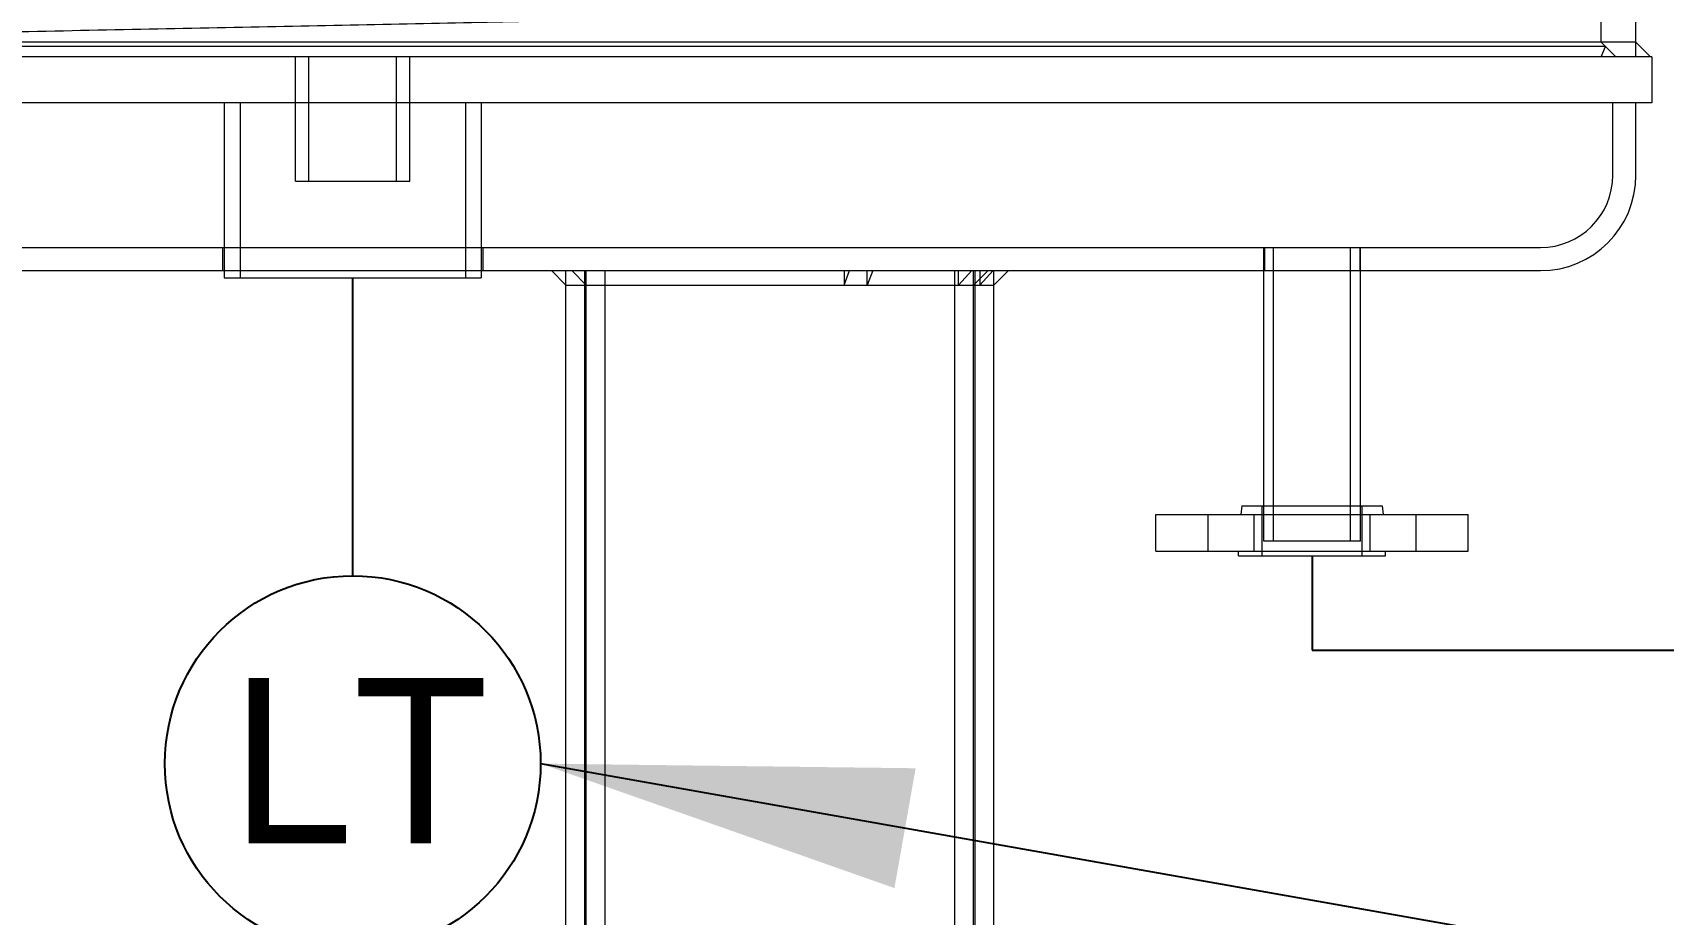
# Model space of a CAD drawing. Header units: millimetres. Extents: x 25096 to 30217, y 6541 to 10165.
# Drawn here: x 28787.1 to 28897.3, y 9342.2 to 9401.7 of the extents above; entities that cross this region are included whole.
import ezdxf

# ---------------------------------------------------------------- set-up
doc = ezdxf.new("R2010")
doc.units = ezdxf.units.MM
doc.layers.add('Equipment', color=123, linetype='Continuous')
doc.layers.add('HW LINE', color=1, linetype='Continuous')
doc.dimstyles.new('ISO-25', dxfattribs={"dimtxt": 2.5, "dimasz": 2.5, "dimexe": 1.25, "dimexo": 0.625, "dimtad": 1, "dimtxsty": 'Standard', "dimcen": 2.5, "dimadec": 0, "dimazin": 0, "dimtfac": 1, "dimtmove": 0, "dimatfit": 3, "dimfxl": 1, "dimarcsym": 0})

# ---------------------------------------------------------------- blocks, each defined once
blk = doc.blocks.new('A$Ce64cb7e9')
at = {"layer": 'Equipment', "linetype": 'Continuous', "lineweight": 0, "extrusion": (-2.22045e-16, 1, 0)}
for p, q in [((-280.54, 829), (-280.54, 1574)), ((-292.54, 829), (-292.54, 856.35)), ((-298.04, 824), (469.46, 824)), ((-298.04, 824), (-298.04, 808)), ((-292.54, 829), (-297.54, 824)), ((-292.54, 829), (1231.46, 829)), ((-292.54, 824), (-292.54, 829)), ((-292.54, 824), (-292.54, 829)), ((-280.54, 829), (-285.54, 824)), ((-282, 827.54), (-285.54, 824)), ((-282, 827.54), (469.46, 827.54)), ((-280.54, 824), (-282, 827.54)), ((131.52, 781), (131.52, 824)), ((131.52, 808), (131.52, 824)), ((136.12, 781), (136.12, 824)), ((166.41, 781), (166.41, 824)), ((171.02, 781), (171.02, 824)), ((171.02, 808), (171.02, 824)), ((-298.04, 808), (469.46, 808)), ((-292.54, 783), (-292.54, 808)), ((-284.54, 783), (-284.54, 808)), ((106.82, 808), (106.82, 750)), ((112.3, 808), (112.3, 747.55)), ((190.23, 808), (190.23, 747.55)), ((195.72, 808), (195.72, 750)), ((171.02, 781), (131.52, 781)), ((438.02, 758), (-259.54, 758)), ((-197.24, 750), (-197.24, 758)), ((-197.04, 758), (-197.04, 750)), ((-193.86, 656.4), (-193.86, 758)), ((-167.21, 656.4), (-167.21, 758)), ((-164.04, 758), (-164.04, 750)), ((-163.84, 750), (-163.84, 758)), ((106.27, 758), (106.27, 750)), ((196.27, 758), (196.27, 750)), ((-55.92, 750), (-259.54, 750)), ((-197.24, 668.67), (-197.24, 750)), ((-163.84, 668.67), (-163.84, 750)), ((-70.5, 745), (-75.5, 750)), ((-70.5, 745), (-70.5, 750)), ((-70.5, 745), (-70.5, 750)), ((-70.5, 0), (-70.5, 745)), ((-65.64, 745), (-70.5, 745)), ((-65.64, 745), (-70.29, 750)), ((-63.49, 745), (-68.49, 750)), ((-65.64, 750), (-65.64, 745)), ((-26.71, 745), (-65.64, 745)), ((-64, 0), (-64, 750)), ((-63.49, 0), (-63.49, 750)), ((-63.49, 745), (-63.49, 750)), ((-62.86, 750), (-58.23, 745)), ((-58.23, 745), (-58.23, 750)), ((-56.99, 0), (-56.99, 750)), ((-43.78, 750), (-55.92, 750)), ((974.85, 750), (-43.78, 750)), ((-28.61, 750), (-26.71, 745)), ((-26.71, 745), (-26.71, 750)), ((70.5, 745), (-26.71, 745)), ((-18.72, 745), (-20.54, 750)), ((-18.72, 750), (-18.72, 745)), ((64, 0), (64, 750)), ((70.5, 745), (75.5, 750)), ((70.5, 745), (70.5, 750)), ((70.5, 745), (70.5, 750)), ((70.5, 0), (70.5, 745)), ((77.51, 745), (70.5, 745)), ((71.01, 0), (71.01, 750)), ((77.51, 745), (82.51, 750)), ((77.51, 745), (77.51, 750)), ((77.51, 745), (77.51, 750)), ((77.51, 484), (77.51, 745)), ((106.82, 750), (106.82, 747.55)), ((195.72, 747.55), (106.82, 747.55)), ((195.72, 750), (195.72, 747.55)), ((-126.56, 665.62), (-234.51, 665.62)), ((-234.51, 652.92), (-234.51, 665.62)), ((-216.49, 652.92), (-216.49, 665.62)), ((-204.8, 668.67), (-205.17, 665.62)), ((-156.27, 668.67), (-204.8, 668.67)), ((-200.62, 652.92), (-200.62, 665.62)), ((-197.81, 651.4), (-197.81, 668.67)), ((-197.24, 656.4), (-197.24, 668.67)), ((-163.84, 656.4), (-163.84, 668.67)), ((-163.26, 651.4), (-163.26, 668.67)), ((-160.46, 652.92), (-160.46, 665.62)), ((-156.27, 668.67), (-155.9, 665.62)), ((-144.58, 652.92), (-144.58, 665.62)), ((-126.56, 652.92), (-126.56, 665.62)), ((-197.24, 656.4), (-180.54, 656.4)), ((-180.54, 656.4), (-163.84, 656.4)), ((-126.56, 652.92), (-234.51, 652.92)), ((-205.94, 651.4), (-205.94, 652.92)), ((-155.14, 651.4), (-205.94, 651.4)), ((-155.14, 651.4), (-155.14, 652.92))]:
    blk.add_line(p, q, dxfattribs=at)
at = {"layer": 'Equipment', "linetype": 'Continuous', "lineweight": 0, "extrusion": (0, 0, -1)}
for radius in [33, 25]:
    blk.add_arc((259.54, 783), radius, 270, 0, dxfattribs=at)
at = {"layer": 'Equipment', "linetype": 'Continuous', "lineweight": 0}
blk.add_open_spline([(461.44, 829), (397.48, 830.2), (333.91, 831.4), (272.29, 832.6), (256.25, 832.91), (240.35, 833.22), (224.59, 833.54), (208.83, 833.85), (193.21, 834.16), (177.82, 834.47), (162.44, 834.79), (147.28, 835.1), (132.37, 835.41), (117.47, 835.73), (102.82, 836.04), (88.45, 836.35), (50.12, 837.18), (13.75, 838.01), (-20.22, 838.85), (-28.72, 839.05), (-37.06, 839.26), (-45.25, 839.47), (-53.44, 839.68), (-61.47, 839.89), (-69.32, 840.1), (-85.03, 840.52), (-100.01, 840.93), (-114.25, 841.35), (-142.71, 842.18), (-168.18, 843.01), (-190.33, 843.84), (-201.41, 844.26), (-211.67, 844.68), (-221.06, 845.1), (-225.75, 845.3), (-230.23, 845.51), (-234.48, 845.72), (-238.74, 845.93), (-242.76, 846.14), (-246.55, 846.35), (-261.72, 847.18), (-273.21, 848.01), (-280.91, 848.84), (-286.69, 849.47), (-290.33, 850.09), (-291.8, 850.72), (-292.29, 850.93), (-292.53, 851.14), (-292.54, 851.35), (-292.54, 851.35), (-292.54, 851.35), (-292.54, 851.35)], degree=3, knots=[-3362.824836, -3362.824836, -3362.824836, -3362.824836, -3343.608515, -3343.608515, -3343.608515, -3338.606108, -3338.606108, -3338.606108, -3333.6037, -3333.6037, -3333.6037, -3328.601293, -3328.601293, -3328.601293, -3323.598886, -3323.598886, -3323.598886, -3310.259134, -3310.259134, -3310.259134, -3306.924196, -3306.924196, -3306.924196, -3303.589258, -3303.589258, -3303.589258, -3296.919382, -3296.919382, -3296.919382, -3283.579629, -3283.579629, -3283.579629, -3276.909753, -3276.909753, -3276.909753, -3273.574815, -3273.574815, -3273.574815, -3270.239877, -3270.239877, -3270.239877, -3256.900125, -3256.900125, -3256.900125, -3246.89531, -3246.89531, -3246.89531, -3243.560372, -3243.560372, -3243.560372, -3243.539587, -3243.539587, -3243.539587, -3243.539587], dxfattribs=at)

msp = doc.modelspace()

# ---------------------------------------------------------------- linework, layer by layer
msp.add_line((28808.72, 9365.05), (28808.72, 9385.19))
msp.add_circle((28808.72, 9352.36), 12.69)
at = {"layer": 'HW LINE'}
for p, q in [((28873.52, 9366.41), (28873.52, 9360.02)), ((28873.52, 9360.02), (29029.39, 9360.02))]:
    msp.add_line(p, q, dxfattribs=at)

# ---------------------------------------------------------------- block references
at = {"xscale": -0.1953125, "yscale": 0.1953125, "zscale": 0.1953125}
msp.add_blockref('A$Ce64cb7e9', (28838.26, 9239.18), dxfattribs=at)

# ---------------------------------------------------------------- texts
at = {"insert": (28817.88, 9358.15), "char_height": 11.166, "width": 777.1843, "attachment_point": 3}
msp.add_mtext('LT', dxfattribs=at)

# ---------------------------------------------------------------- leaders
at = {"linetype": 'Continuous', "lineweight": -3}
msp.add_leader([(28821.41, 9352.36), (28890.97, 9340.04), (29002.06, 9340.04)], dimstyle='ISO-25', override={"dimscale": 10, "dimtad": 0}, dxfattribs=at)

doc.saveas('drawing.dxf')
